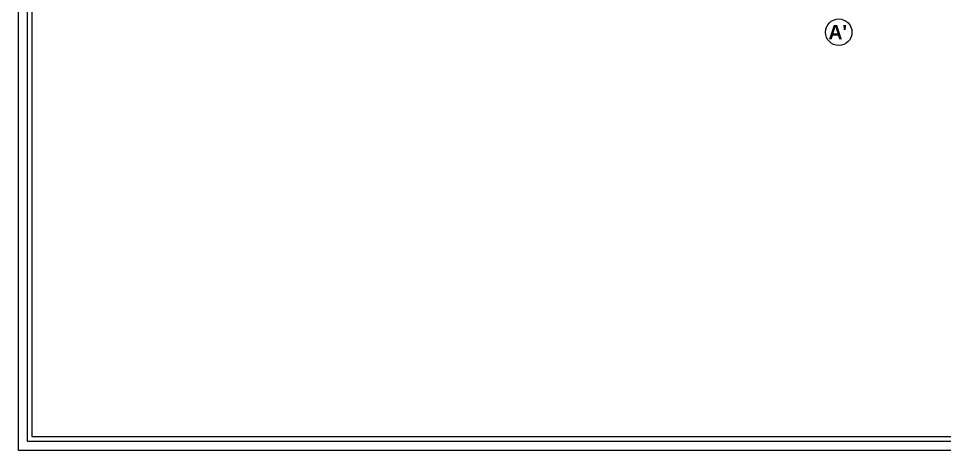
# Model space of a CAD drawing. Header units: inches. Extents: x 9636 to 21597, y -10243 to 557.
# Drawn here: x 11024 to 11667, y -5729 to -5429 of the extents above; entities that cross this region are included whole.
import ezdxf

# ---------------------------------------------------------------- set-up
doc = ezdxf.new("R2010")
doc.units = ezdxf.units.IN
doc.header["$MEASUREMENT"] = 0
doc.layers.add('FURNI', color=140, linetype='Continuous', lineweight=18)
doc.styles.add('HEMI', font='stylu.ttf')

msp = doc.modelspace()

# ---------------------------------------------------------------- linework, layer by layer
at = {"color": 18, "true_color": 0x000000}
msp.add_circle((11593.66, -5438.95), 9.22, dxfattribs=at)
at = {"layer": 'FURNI', "color": 18, "lineweight": 25, "true_color": 0x000000}
for points in [[(11023.62, -5729.5), (11023.62, -4976.52), (12077.34, -4976.52), (12077.34, -5729.5)], [(11029.89, -5723.23), (11029.89, -4982.79), (12071.07, -4982.79), (12071.07, -5723.23)], [(11033.03, -5720.09), (11033.03, -4985.93), (12067.94, -4985.93), (12067.94, -5720.09)]]:
    msp.add_lwpolyline(points, close=True, dxfattribs=at)

# ---------------------------------------------------------------- texts
at = {"color": 5, "lineweight": 15, "insert": (11597.07, -5433.8), "char_height": 10, "width": 8.2076, "attachment_point": 3, "rotation": 0.00944, "style": 'HEMI'}
msp.add_mtext("\\pxqc;{\\fStylus BT|b1|i0|c0|p34;A'}", dxfattribs=at)

doc.saveas('drawing.dxf')
